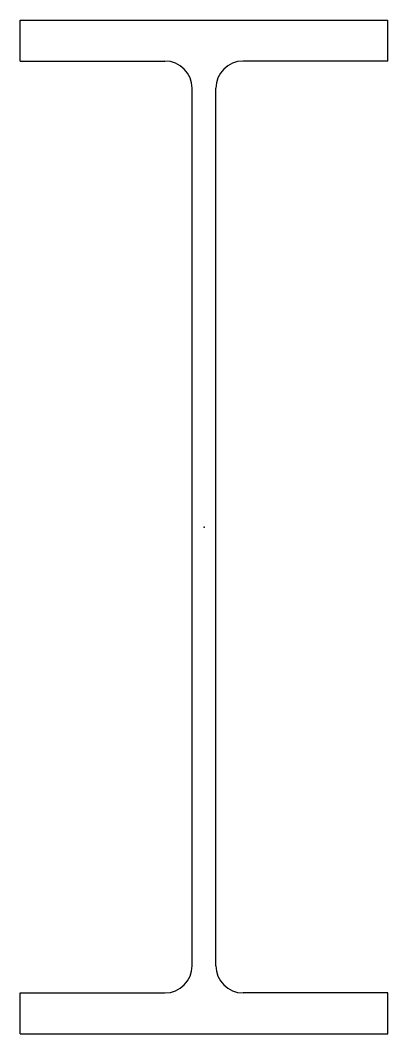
# Model space of a CAD drawing. Header units: millimetres. Extents: x -202 to 202, y -559 to 559.
import ezdxf

# ---------------------------------------------------------------- set-up
doc = ezdxf.new("R2010")
doc.units = ezdxf.units.MM
doc.layers.add('Profile', color=7, linetype='Continuous')

msp = doc.modelspace()

# ---------------------------------------------------------------- linework, layer by layer
at = {"layer": 'Profile'}
for p, q in [((-202.5, 559), (202.5, 559)), ((-202.5, 514), (-202.5, 559)), ((202.5, 514), (202.5, 559)), ((-202.5, 514), (-43, 514)), ((202.5, 514), (43, 514)), ((-13, -484), (-13, 484)), ((13, -484), (13, 484)), ((-202.5, -559), (-202.5, -514)), ((-202.5, -514), (-43, -514)), ((202.5, -514), (43, -514)), ((202.5, -559), (202.5, -514)), ((-202.5, -559), (202.5, -559))]:
    msp.add_line(p, q, dxfattribs=at)
for centre, start, end in [((-43, 484), 0, 90), ((43, 484), 90, 180), ((-43, -484), 270, 0), ((43, -484), 180, 270)]:
    msp.add_arc(centre, 30, start, end, dxfattribs=at)
msp.add_point((0, 0), dxfattribs=at)

doc.saveas('drawing.dxf')
